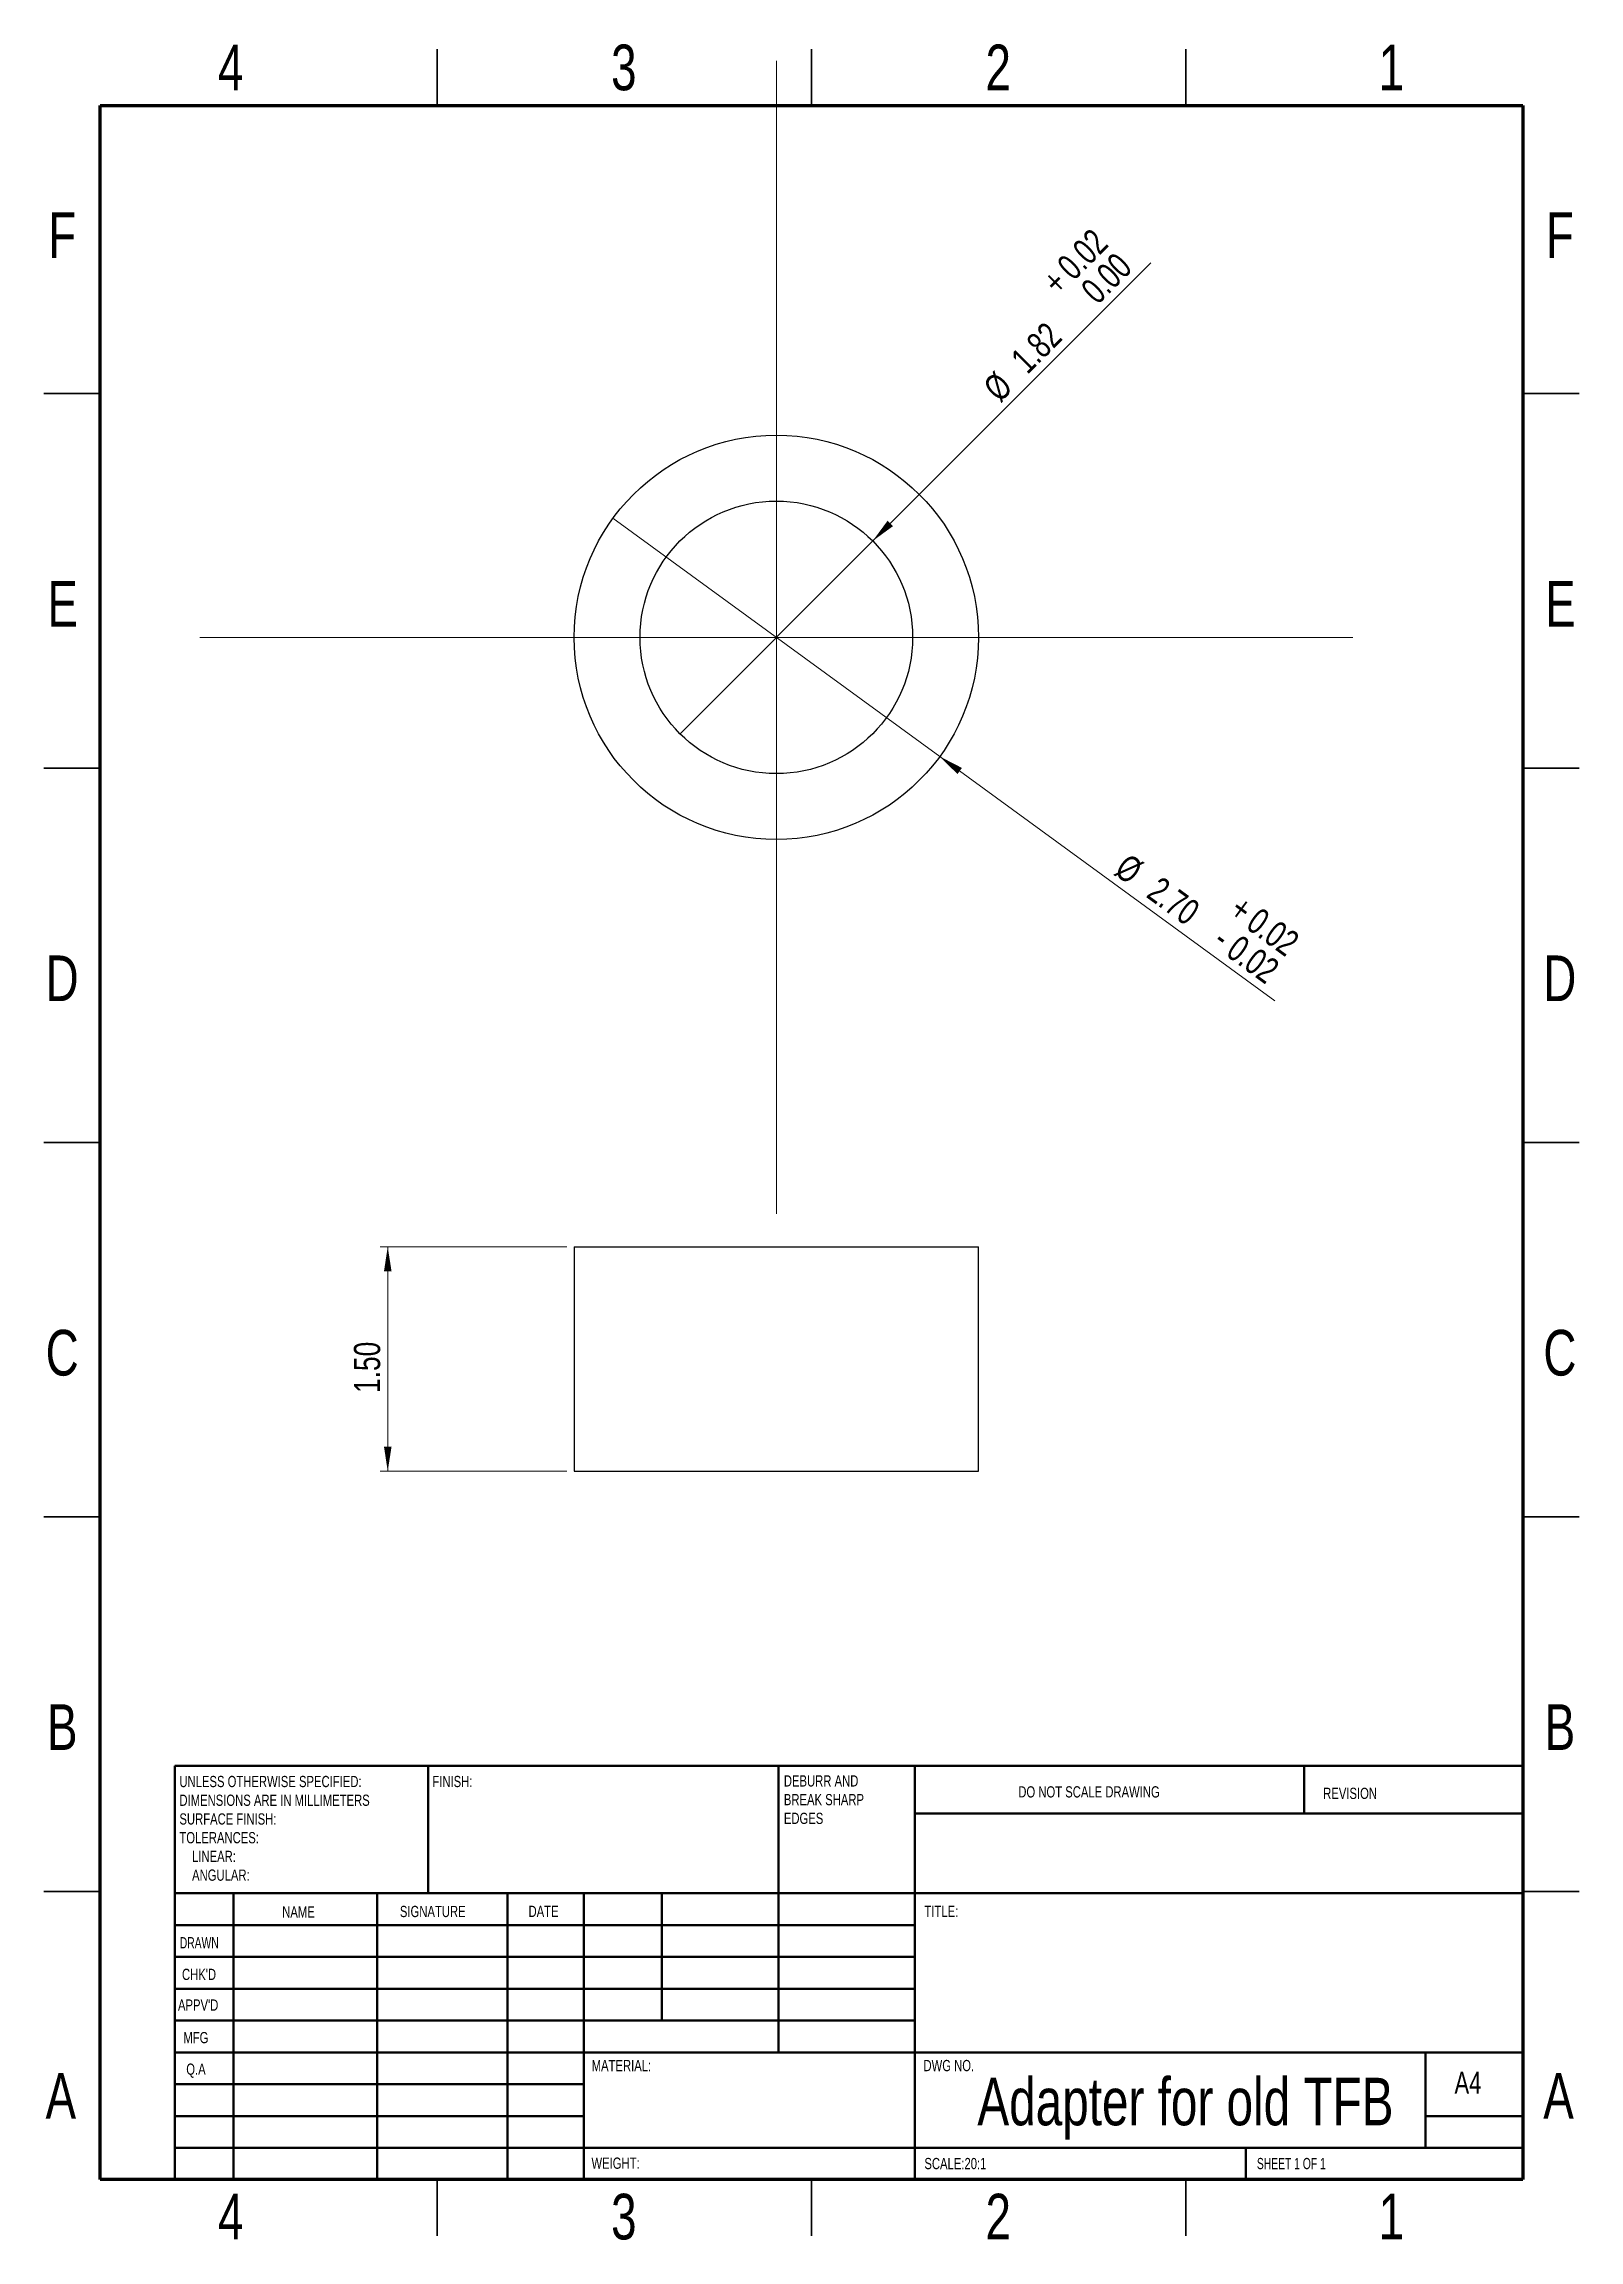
# Model space of a CAD drawing. Header units: millimetres. Extents: x 2 to 208, y 2 to 295.
import ezdxf

# ---------------------------------------------------------------- set-up
doc = ezdxf.new("R2010")
doc.units = ezdxf.units.MM
doc.styles.add('SLDTEXTSTYLE0', font='TXT', dxfattribs={"width": 0.75})
doc.styles.add('SLDTEXTSTYLE1', font='TXT', dxfattribs={"width": 0.686449})
doc.styles.add('SLDTEXTSTYLE2', font='TXT', dxfattribs={"width": 0.6875})
doc.dimstyles.new('SLDDIMSTYLE0', dxfattribs={"dimtxt": 3.5, "dimasz": 3.302, "dimexe": 0, "dimexo": 0.0625, "dimgap": 0.875, "dimtad": 1, "dimlfac": 0.05, "dimrnd": 1e-09, "dimzin": 12, "dimdsep": 46, "dimtxsty": 'SLDTEXTSTYLE0', "dimblk1": 'NONE', "dimsah": 1, "dimcen": 0, "dimadec": 0, "dimazin": 3, "dimtol": 1, "dimtp": 0.02, "dimtfac": 1, "dimtmove": 0, "dimatfit": 3, "dimldrblk": 'NONE', "dimfxl": 0, "dimfrac": 2, "dimtolj": 1, "dimtzin": 0, "dimarcsym": 0})
doc.dimstyles.new('SLDDIMSTYLE1', dxfattribs={"dimtxt": 3.5, "dimasz": 3.302, "dimexe": 0, "dimexo": 0.0625, "dimgap": 0.875, "dimtad": 1, "dimlfac": 0.05, "dimrnd": 1e-09, "dimzin": 4, "dimdsep": 46, "dimtxsty": 'SLDTEXTSTYLE0', "dimblk1": 'NONE', "dimsah": 1, "dimcen": 0, "dimadec": 0, "dimazin": 1, "dimtol": 1, "dimtp": 0.02, "dimtm": 0.02, "dimtfac": 1, "dimtmove": 0, "dimatfit": 3, "dimldrblk": 'NONE', "dimfxl": 0, "dimfrac": 2, "dimtolj": 1, "dimarcsym": 0})
doc.dimstyles.new('SLDDIMSTYLE2', dxfattribs={"dimtxt": 3.5, "dimasz": 3.302, "dimexe": 0, "dimexo": 0.0625, "dimgap": 0.875, "dimtad": 1, "dimlfac": 0.05, "dimrnd": 1e-09, "dimzin": 4, "dimdsep": 46, "dimtxsty": 'SLDTEXTSTYLE0', "dimsah": 1, "dimcen": 0.09, "dimadec": 0, "dimazin": 1, "dimtfac": 1, "dimtofl": 0, "dimtmove": 0, "dimatfit": 3, "dimfxl": 0, "dimfrac": 2, "dimtolj": 1, "dimtzin": 12, "dimarcsym": 0})

# ---------------------------------------------------------------- blocks, each defined once
blk = doc.blocks.new('SW_NOTE_0')
at = {"color": 0, "linetype": 'Continuous', "lineweight": 0, "char_height": 1.5, "attachment_point": 1, "style": 'SLDTEXTSTYLE0'}
for s, insert in [('UNLESS OTHERWISE SPECIFIED:', (0, 1.93)), ('DIMENSIONS ARE IN MILLIMETERS', (0, -0.57)), ('TOLERANCES:', (0, -5.57)), ('SURFACE FINISH:', (0, -3.07)), ('LINEAR:', (1.69, -8.07)), ('ANGULAR:', (1.69, -10.57))]:
    blk.add_mtext(s, dxfattribs=dict(at, insert=insert))
blk = doc.blocks.new('SW_NOTE_0_1')
at = {"color": 0, "linetype": 'Continuous', "lineweight": 0, "char_height": 1.5, "attachment_point": 1, "style": 'SLDTEXTSTYLE0'}
for s, insert in [('DEBURR AND', (0, 1.93)), ('BREAK SHARP', (0, -0.57)), ('EDGES', (0, -3.07))]:
    blk.add_mtext(s, dxfattribs=dict(at, insert=insert))
blk = doc.blocks.new('_D')
at = {"color": 7, "linetype": 'Continuous', "lineweight": 0}
for q in [(150.3, 265.96), (87.44, 203.09)]:
    blk.add_line((113.17, 228.83), q, dxfattribs=at)
at = {"color": 7, "linetype": 'Continuous', "lineweight": 18}
blk.add_solid([(113.17, 228.83), (115.87, 230.8), (115.15, 231.52)], dxfattribs=at)
at = {"color": 7, "linetype": 'Continuous', "lineweight": 18, "char_height": 3.5, "attachment_point": 1, "rotation": 45, "style": 'SLDTEXTSTYLE0'}
for s, insert in [('0.02', (137.52, 265.94)), ('0.00', (140.72, 262.74)), ('+', (135.52, 263.93)), ('1.82', (131.37, 253.46)), ('%%c', (127.68, 249.69))]:
    blk.add_mtext(s, dxfattribs=dict(at, insert=insert))
blk = doc.blocks.new('_None')
blk = doc.blocks.new('_D_1')
at = {"color": 7, "linetype": 'Continuous', "lineweight": 0}
for q in [(78.49, 231.86), (166.89, 167.42)]:
    blk.add_line((122.12, 200.05), q, dxfattribs=at)
at = {"color": 7, "linetype": 'Continuous', "lineweight": 18}
blk.add_solid([(122.12, 200.05), (124.49, 197.7), (125.09, 198.52)], dxfattribs=at)
at = {"color": 7, "linetype": 'Continuous', "lineweight": 18, "char_height": 3.5, "attachment_point": 1, "rotation": 323.9121, "style": 'SLDTEXTSTYLE0'}
for s, insert in [('%%c', (147.32, 187.26)), ('2.70', (151.62, 184.19)), ('+', (162.61, 181.71)), ('0.02', (164.9, 180.05)), ('-', (160.46, 177.68)), ('0.02', (162.23, 176.39))]:
    blk.add_mtext(s, dxfattribs=dict(at, insert=insert))
blk = doc.blocks.new('SW_CENTERMARKSYMBOL_0')
at = {"color": 0, "linetype": 'Continuous', "lineweight": 18}
for p, q in [((0, 50), (0, 77)), ((0, 0), (0, 50)), ((-50, 0), (-77, 0)), ((0, 0), (-50, 0)), ((0, 0), (0, -50)), ((0, 0), (50, 0)), ((50, 0), (77, 0)), ((0, -50), (0, -77))]:
    blk.add_line(p, q, dxfattribs=at)
blk = doc.blocks.new('_D_2')
at = {"color": 7, "linetype": 'Continuous', "lineweight": 0}
for p, q in [((72.31, 134.59), (47.41, 134.59)), ((48.41, 134.59), (48.41, 104.59)), ((72.31, 104.59), (47.41, 104.59))]:
    blk.add_line(p, q, dxfattribs=at)
at = {"color": 7, "linetype": 'Continuous', "lineweight": 18}
for points in [[(48.41, 134.59), (47.91, 131.29), (48.92, 131.29)], [(48.41, 104.59), (48.92, 107.89), (47.91, 107.89)]]:
    blk.add_solid(points, dxfattribs=at)
at = {"color": 7, "linetype": 'Continuous', "lineweight": 18, "insert": (43.9, 115.06), "char_height": 3.5, "attachment_point": 1, "rotation": 90, "style": 'SLDTEXTSTYLE0'}
blk.add_mtext('1.50', dxfattribs=at)

msp = doc.modelspace()

# ---------------------------------------------------------------- linework, layer by layer
at = {"color": 7, "linetype": 'Continuous', "lineweight": 35}
for p, q in [((55, 287), (55, 294.5)), ((105, 294.5), (105, 287)), ((105, 287), (105, 294.5)), ((155, 287), (155, 294.5)), ((10, 248.5), (2.5, 248.5)), ((200, 248.5), (207.5, 248.5)), ((10, 198.5), (2.5, 198.5)), ((200, 198.5), (207.5, 198.5)), ((2.5, 148.5), (10, 148.5)), ((10, 148.5), (2.5, 148.5)), ((207.5, 148.5), (200, 148.5)), ((200, 148.5), (207.5, 148.5)), ((10, 98.5), (2.5, 98.5)), ((200, 98.5), (207.5, 98.5)), ((10, 48.5), (2.5, 48.5)), ((200, 48.5), (207.5, 48.5)), ((55, 10), (55, 2.5)), ((105, 2.5), (105, 10)), ((105, 10), (105, 2.5)), ((155, 10), (155, 2.5))]:
    msp.add_line(p, q, dxfattribs=at)
at = {"color": 7, "linetype": 'Continuous', "lineweight": 70}
for p, q in [((10, 10), (10, 287)), ((10, 287), (200, 287)), ((200, 287), (200, 10)), ((200, 10), (10, 10))]:
    msp.add_line(p, q, dxfattribs=at)
at = {"color": 7, "linetype": 'Continuous', "lineweight": 25}
for p, q in [((73.305, 134.59), (73.305, 104.59)), ((73.305, 134.59), (127.305, 134.59)), ((127.305, 104.59), (127.305, 134.59)), ((73.305, 104.59), (127.305, 104.59))]:
    msp.add_line(p, q, dxfattribs=at)
at = {"color": 7, "linetype": 'Continuous', "lineweight": 50}
for p, q in [((20, 65.25), (200, 65.25)), ((20, 65.25), (20, 10)), ((53.8, 48.25), (53.8, 65.25)), ((100.6, 65.25), (100.6, 27)), ((118.8, 65.25), (118.8, 10)), ((170.8, 58.875), (170.8, 65.25)), ((200, 58.875), (118.8, 58.875)), ((200, 48.25), (20, 48.25)), ((27.8, 48.25), (27.8, 10)), ((46.991, 48.25), (46.991, 10)), ((64.399, 48.25), (64.399, 10)), ((74.6, 10), (74.6, 48.25)), ((85, 31.25), (85, 48.25)), ((118.8, 44), (20, 44)), ((118.8, 39.75), (20, 39.75)), ((118.8, 35.5), (20, 35.5)), ((118.8, 31.25), (20, 31.25)), ((74.6, 27), (20, 27)), ((74.6, 27), (200, 27)), ((187, 14.25), (187, 27)), ((74.6, 22.75), (20, 22.75)), ((74.6, 18.5), (20, 18.5)), ((200, 18.5), (187, 18.5)), ((20, 14.25), (200, 14.25)), ((163, 10), (163, 14.25))]:
    msp.add_line(p, q, dxfattribs=at)
at = {"color": 7, "linetype": 'Continuous', "lineweight": 25}
for radius in [27, 18.2]:
    msp.add_circle((100.305, 215.957), radius, dxfattribs=at)

# ---------------------------------------------------------------- block references
at = {"color": 7, "linetype": 'Continuous', "lineweight": 0}
for name, p in [('SW_CENTERMARKSYMBOL_0', (100.305, 215.957)), ('SW_NOTE_0', (20.594, 61.987)), ('SW_NOTE_0_1', (101.309, 62.069))]:
    msp.add_blockref(name, p, dxfattribs=at)

# ---------------------------------------------------------------- texts
for s, insert, char_height, attachment_point, style in [('4', (27.439, 295.114), 6.096, 2, 'SLDTEXTSTYLE0'), ('3', (79.939, 295.114), 6.096, 2, 'SLDTEXTSTYLE0'), ('2', (129.939, 295.114), 6.096, 2, 'SLDTEXTSTYLE0'), ('1', (182.439, 295.114), 6.096, 2, 'SLDTEXTSTYLE0'), ('F', (4.937, 272.726), 6.096, 2, 'SLDTEXTSTYLE0'), ('F', (204.937, 272.726), 6.096, 2, 'SLDTEXTSTYLE0'), ('E', (5.011, 223.476), 6.096, 2, 'SLDTEXTSTYLE0'), ('E', (205.011, 223.476), 6.096, 2, 'SLDTEXTSTYLE0'), ('D', (4.93, 173.476), 6.096, 2, 'SLDTEXTSTYLE0'), ('D', (204.93, 173.476), 6.096, 2, 'SLDTEXTSTYLE0'), ('C', (4.937, 123.476), 6.096, 2, 'SLDTEXTSTYLE0'), ('C', (204.937, 123.476), 6.096, 2, 'SLDTEXTSTYLE0'), ('B', (4.953, 73.476), 6.096, 2, 'SLDTEXTSTYLE0'), ('B', (204.953, 73.476), 6.096, 2, 'SLDTEXTSTYLE0'), ('FINISH:', (54.371, 63.919), 1.5, 1, 'SLDTEXTSTYLE0'), ('DO NOT SCALE DRAWING', (132.615, 62.533), 1.5, 1, 'SLDTEXTSTYLE0'), ('REVISION', (173.328, 62.335), 1.5, 1, 'SLDTEXTSTYLE0'), ('NAME', (34.322, 46.501), 1.5, 1, 'SLDTEXTSTYLE0'), ('SIGNATURE', (50.034, 46.562), 1.5, 1, 'SLDTEXTSTYLE0'), ('DATE', (67.215, 46.576), 1.5, 1, 'SLDTEXTSTYLE0'), ('TITLE:', (120.09, 46.576), 1.5, 1, 'SLDTEXTSTYLE0'), ('DRAWN', (20.643, 42.385), 1.5, 1, 'SLDTEXTSTYLE1'), ("CHK'D", (20.939, 38.162), 1.5, 1, 'SLDTEXTSTYLE0'), ("APPV'D", (20.402, 34.066), 1.5, 1, 'SLDTEXTSTYLE0'), ('MFG', (21.124, 29.716), 1.5, 1, 'SLDTEXTSTYLE0'), ('A', (4.757, 24.226), 6.096, 2, 'SLDTEXTSTYLE0'), ('Q.A', (21.509, 25.505), 1.5, 1, 'SLDTEXTSTYLE0'), ('MATERIAL:', (75.646, 25.986), 1.5, 1, 'SLDTEXTSTYLE0'), ('DWG NO.', (119.953, 25.986), 1.5, 1, 'SLDTEXTSTYLE0'), ('Adapter for old TFB', (154.934, 23.607), 6.35, 2, 'SLDTEXTSTYLE0'), ('A4', (190.871, 24.406), 2.9104, 1, 'SLDTEXTSTYLE0'), ('A', (204.757, 24.226), 6.096, 2, 'SLDTEXTSTYLE0'), ('WEIGHT:', (75.618, 12.949), 1.4986, 1, 'SLDTEXTSTYLE0'), ('SCALE:20:1', (120.074, 12.9), 1.5, 1, 'SLDTEXTSTYLE0'), ('SHEET 1 OF 1', (164.478, 12.9), 1.5, 1, 'SLDTEXTSTYLE2'), ('4', (27.439, 8.114), 6.096, 2, 'SLDTEXTSTYLE0'), ('3', (79.939, 8.114), 6.096, 2, 'SLDTEXTSTYLE0'), ('2', (129.939, 8.114), 6.096, 2, 'SLDTEXTSTYLE0'), ('1', (182.439, 8.114), 6.096, 2, 'SLDTEXTSTYLE0')]:
    msp.add_mtext(s, dxfattribs=dict(at, insert=insert, char_height=char_height, attachment_point=attachment_point, style=style))

# ---------------------------------------------------------------- dimensions: what is measured, and where the dimension line sits
at = {"color": 7, "linetype": 'Continuous', "lineweight": 18}
for p1, p2, dimstyle, picture, middle in [((87.436, 203.088), (113.175, 228.827), 'SLDDIMSTYLE0', '_D', (140.705, 256.358)), ((78.486, 231.861), (122.124, 200.054), 'SLDDIMSTYLE1', '_D_1', (155.902, 175.434))]:
    dim = msp.add_diameter_dim_2p(p1=p1, p2=p2, dimstyle=dimstyle, dxfattribs=at)
    dim.commit()
    dim.dimension.update_dxf_attribs({"geometry": picture, "text_midpoint": middle, "dimtype": 163})
dim = msp.add_linear_dim(base=(48.415, 104.59), p1=(73.305, 134.59), p2=(73.305, 104.59), angle=90, dimstyle='SLDDIMSTYLE2', dxfattribs=at)
dim.commit()
dim.dimension.update_dxf_attribs({"geometry": '_D_2', "text_midpoint": (48.415, 119.59), "dimtype": 160})

doc.saveas('drawing.dxf')
